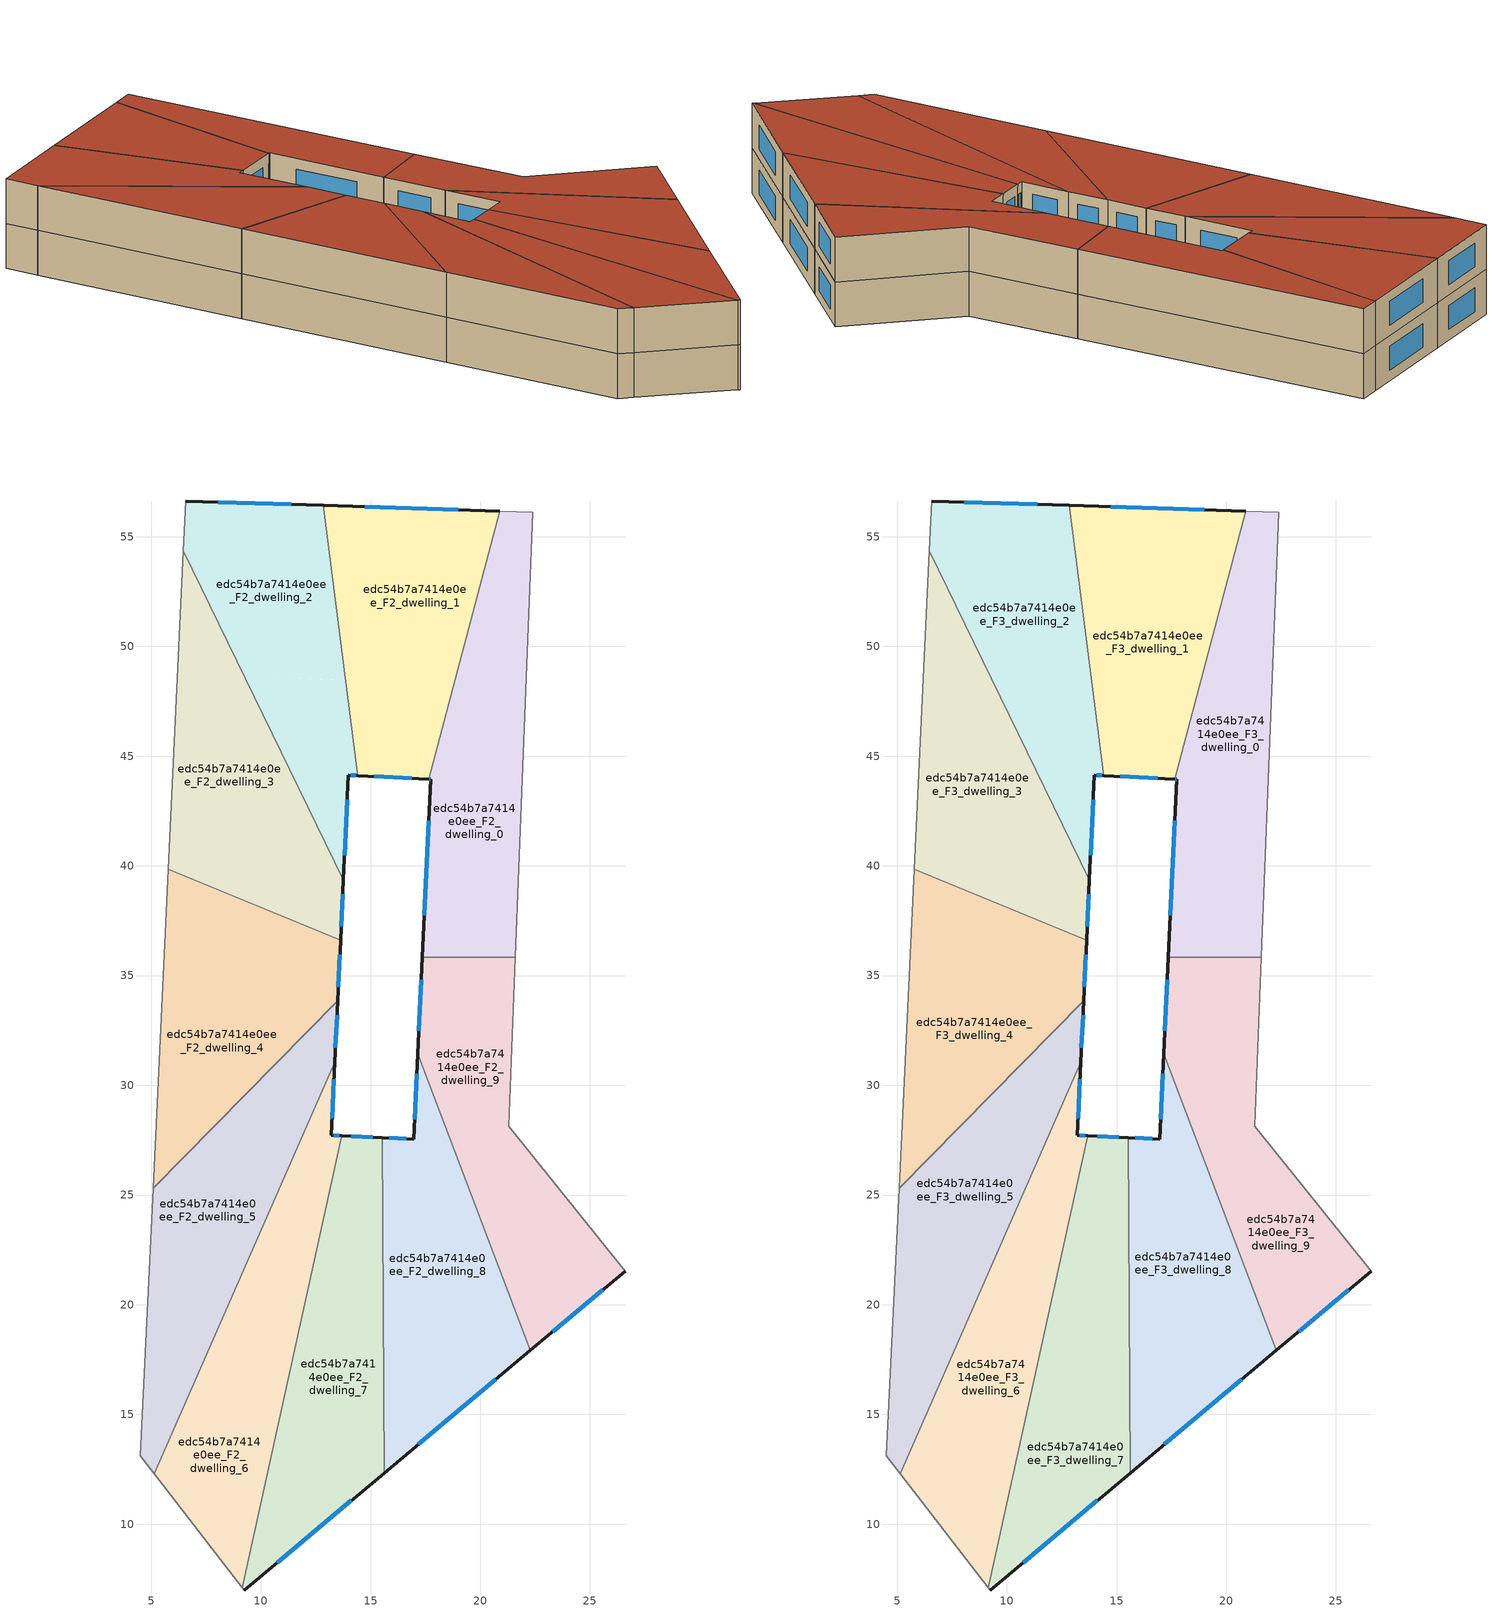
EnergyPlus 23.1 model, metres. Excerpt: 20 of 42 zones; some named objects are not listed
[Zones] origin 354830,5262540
edc54b7a7414e0ee_F2_dwelling_0
 floor to edc54b7a7414e0ee_F1_dwelling_8 (EU_floor_Construction): 22.07,48.06 21.6,35.84 17.36,35.84 17.43,37.44 17.44,37.5 17.74,43.95 17.64,43.96 18.78,48.22 z6
 floor to edc54b7a7414e0ee_F1_dwelling_10 (EU_floor_Construction): 22.38,56.11 22.07,48.06 18.78,48.22 20.9,56.16 z6
 wall outside (EU_wall_Construction): 17.64,43.96 17.74,43.95 17.36,35.84 z6:9
 wall to edc54b7a7414e0ee_F2_dwelling_9 (EU_wall_Construction): 17.36,35.84 21.6,35.84 z6:9
 wall to edc54b7a7414e0ee_F2_dwelling_1 (EU_wall_Construction): 20.9,56.16 17.64,43.96 z6:9
 wall adiabatic (EU_wall_Construction): 21.6,35.84 22.38,56.11 20.9,56.16 z6:9
 window (EU_Window_Construction): 17.65,42.05 17.45,37.75 / 17.67,43.96 17.72,43.95 z6.7:8.3
edc54b7a7414e0ee_F2_dwelling_1
 floor to edc54b7a7414e0ee_F1_dwelling_10 (EU_floor_Construction): 20.9,56.16 18.78,48.22 14.18,48.43 14.56,56.37 z6
 floor to edc54b7a7414e0ee_F1_dwelling_8 (EU_floor_Construction): 18.78,48.22 17.64,43.96 14.42,44.11 13.87,48.45 z6
 floor adiabatic (EU_floor_Construction): 14.56,56.37 14.18,48.44 13.87,48.45 12.85,56.42 z6
 wall outside (EU_wall_Construction): 14.42,44.11 17.64,43.96 / 20.9,56.16 12.85,56.42 z6:9
 wall to edc54b7a7414e0ee_F2_dwelling_2 (EU_wall_Construction): 12.85,56.42 14.42,44.11 z6:9
 window (EU_Window_Construction): 15.18,44.08 16.89,43.99 / 19.01,56.22 14.74,56.36 z6.7:8.3
edc54b7a7414e0ee_F2_dwelling_2
 floor adiabatic (EU_floor_Construction): 12.85,56.42 13.87,48.45 9.24,48.67 6.47,54.37 6.58,56.63 z6
 floor to edc54b7a7414e0ee_F1_dwelling_7 (EU_floor_Construction): 13.18,48.48 12.98,44.18 13.99,44.13 13.77,39.43 13.73,39.43 9.24,48.67 z6
 floor to edc54b7a7414e0ee_F1_dwelling_8 (EU_floor_Construction): 13.87,48.45 14.42,44.11 12.98,44.18 13.18,48.48 z6
 wall outside (EU_wall_Construction): 13.77,39.36 13.99,44.13 14.42,44.11 / 12.85,56.42 6.58,56.63 z6:9
 wall to edc54b7a7414e0ee_F2_dwelling_3 (EU_wall_Construction): 6.47,54.37 13.77,39.36 z6:9
 wall adiabatic (EU_wall_Construction): 6.58,56.63 6.47,54.37 z6:9
 window (EU_Window_Construction): 14.09,44.13 14.32,44.12 / 13.82,40.48 13.94,43.01 / 11.38,56.47 8.05,56.58 z6.7:8.3
edc54b7a7414e0ee_F2_dwelling_3
 floor adiabatic (EU_floor_Construction): 9.24,48.67 13.73,39.43 5.88,39.8 5.78,39.84 6.21,48.81 z6
 floor to edc54b7a7414e0ee_F1_dwelling_6 (EU_floor_Construction): 13.73,39.43 13.77,39.36 13.64,36.6 5.88,39.8 z6
 floor to edc54b7a7414e0ee_F1_dwelling_9 (EU_floor_Construction): 6.47,54.37 9.24,48.67 6.21,48.81 z6
 wall outside (EU_wall_Construction): 13.64,36.6 13.77,39.36 z6:9
 wall to edc54b7a7414e0ee_F2_dwelling_4 (EU_wall_Construction): 5.78,39.84 13.64,36.6 z6:9
 wall adiabatic (EU_wall_Construction): 6.47,54.37 5.78,39.84 z6:9
 window (EU_Window_Construction): 13.67,37.25 13.74,38.71 z6.7:8.3
edc54b7a7414e0ee_F2_dwelling_4
 floor to edc54b7a7414e0ee_F1_dwelling_5 (EU_floor_Construction): 13.53,34.29 13.51,33.84 9.09,29.37 5.29,29.55 5.54,34.67 z6
 floor to edc54b7a7414e0ee_F1_dwelling_6 (EU_floor_Construction): 13.64,36.6 13.53,34.29 5.54,34.67 5.78,39.81 5.88,39.8 z6
 floor to edc54b7a7414e0ee_F1_dwelling_2 (EU_floor_Construction): 5.36,25.58 5.09,25.32 5.11,25.6 z6
 floor to edc54b7a7414e0ee_F1_dwelling_4 (EU_floor_Construction): 9.09,29.37 5.36,25.58 5.11,25.6 5.29,29.55 z6
 wall outside (EU_wall_Construction): 13.51,33.84 13.64,36.6 z6:9
 wall to edc54b7a7414e0ee_F2_dwelling_5 (EU_wall_Construction): 5.09,25.32 13.51,33.84 z6:9
 wall adiabatic (EU_wall_Construction): 5.78,39.84 5.09,25.32 z6:9
 window (EU_Window_Construction): 13.54,34.49 13.61,35.95 z6.7:8.3
edc54b7a7414e0ee_F2_dwelling_5
 floor to edc54b7a7414e0ee_F1_dwelling_2 (EU_floor_Construction): 10.86,25.32 8.16,19.19 4.81,19.35 5.09,25.32 5.36,25.58 z6
 floor to edc54b7a7414e0ee_F1_dwelling_0 (EU_floor_Construction): 8.16,19.19 5.14,12.31 4.51,13.11 4.81,19.35 z6
 floor to edc54b7a7414e0ee_F1_dwelling_4 (EU_floor_Construction): 12.56,29.2 10.86,25.32 5.36,25.58 9.09,29.37 z6
 floor adiabatic (EU_floor_Construction): 13.51,33.84 13.37,31.05 12.56,29.2 9.09,29.37 z6
 wall outside (EU_wall_Construction): 13.37,31.05 13.51,33.84 z6:9
 wall to edc54b7a7414e0ee_F2_dwelling_6 (EU_wall_Construction): 5.14,12.31 13.37,31.05 z6:9
 wall adiabatic (EU_wall_Construction): 5.09,25.32 4.51,13.11 5.14,12.31 z6:9
 window (EU_Window_Construction): 13.4,31.71 13.47,33.19 z6.7:8.3
edc54b7a7414e0ee_F2_dwelling_6
 floor to edc54b7a7414e0ee_F1_dwelling_0 (EU_floor_Construction): 11.29,19.04 11.15,16.16 9.16,7.11 5.14,12.31 8.16,19.19 z6
 floor to edc54b7a7414e0ee_F1_dwelling_2 (EU_floor_Construction): 13.14,25.21 11.78,19.02 8.16,19.19 10.86,25.32 z6
 floor to edc54b7a7414e0ee_F1_dwelling_1 (EU_floor_Construction): 11.78,19.02 11.15,16.16 11.29,19.04 z6
 floor to edc54b7a7414e0ee_F1_dwelling_4 (EU_floor_Construction): 13.28,29.17 13.22,27.73 13.69,27.71 13.14,25.21 10.86,25.32 12.56,29.2 z6
 floor adiabatic (EU_floor_Construction): 13.37,31.05 13.28,29.17 12.56,29.2 z6
 wall outside (EU_wall_Construction): 13.69,27.71 13.22,27.73 13.37,31.05 z6:9
 wall to edc54b7a7414e0ee_F2_dwelling_7 (EU_wall_Construction): 9.16,7.11 13.69,27.71 z6:9
 wall adiabatic (EU_wall_Construction): 5.14,12.31 9.16,7.11 z6:9
 window (EU_Window_Construction): 13.25,28.51 13.34,30.27 / 13.58,27.71 13.33,27.72 z6.7:8.3
edc54b7a7414e0ee_F2_dwelling_7
 floor to edc54b7a7414e0ee_F1_dwelling_0 (EU_floor_Construction): 11.15,16.16 10.78,8.28 9.25,7 9.16,7.11 z6
 floor to edc54b7a7414e0ee_F1_dwelling_2 (EU_floor_Construction): 15.15,25.12 14.85,18.87 11.78,19.02 13.14,25.21 z6
 floor to edc54b7a7414e0ee_F1_dwelling_4 (EU_floor_Construction): 15.53,27.62 15.54,25.1 13.14,25.21 13.69,27.71 z6
 floor adiabatic (EU_floor_Construction): 15.54,25.1 15.61,12.33 10.78,8.28 11.15,16.16 11.78,19.02 14.85,18.87 15.15,25.12 z6
 wall outside (EU_wall_Construction): 15.53,27.62 13.69,27.71 / 9.25,7 15.61,12.33 z6:9
 wall to edc54b7a7414e0ee_F2_dwelling_8 (EU_wall_Construction): 15.61,12.33 15.53,27.62 z6:9
 wall adiabatic (EU_wall_Construction): 9.16,7.11 9.25,7 z6:9
 window (EU_Window_Construction): 15.1,27.64 14.12,27.69 / 10.75,8.25 14.12,11.08 z6.7:8.3
edc54b7a7414e0ee_F2_dwelling_8
 floor to edc54b7a7414e0ee_F1_dwelling_3 (EU_floor_Construction): 19.63,24.91 22.05,18.53 15.58,18.84 15.54,25.1 z6
 floor to edc54b7a7414e0ee_F1_dwelling_4 (EU_floor_Construction): 17.15,31.44 19.63,24.91 15.54,25.1 15.53,27.62 16.97,27.55 z6
 floor adiabatic (EU_floor_Construction): 22.05,18.53 22.28,17.92 15.61,12.33 15.58,18.84 z6
 wall outside (EU_wall_Construction): 17.15,31.44 16.97,27.55 15.53,27.62 / 15.61,12.33 22.28,17.92 z6:9
 wall to edc54b7a7414e0ee_F2_dwelling_9 (EU_wall_Construction): 22.28,17.92 17.15,31.44 z6:9
 window (EU_Window_Construction): 16.63,27.56 15.86,27.6 / 17.11,30.53 17.01,28.46 / 17.18,13.64 20.72,16.61 z6.7:8.3
edc54b7a7414e0ee_F2_dwelling_9
 floor to edc54b7a7414e0ee_F1_dwelling_4 (EU_floor_Construction): 21.5,33.26 21.3,28.14 24.07,24.7 19.63,24.91 17.15,31.44 17.24,33.46 z6
 floor adiabatic (EU_floor_Construction): 24.07,24.7 26.6,21.54 22.28,17.92 19.63,24.91 z6
 floor to edc54b7a7414e0ee_F1_dwelling_8 (EU_floor_Construction): 21.6,35.84 21.5,33.41 21.5,33.33 21.5,33.26 17.24,33.46 17.25,33.66 17.26,33.76 17.36,35.84 z6
 wall outside (EU_wall_Construction): 22.28,17.92 26.6,21.54 / 17.36,35.84 17.15,31.44 z6:9
 wall adiabatic (EU_wall_Construction): 26.6,21.54 21.3,28.14 21.6,35.84 z6:9
 window (EU_Window_Construction): 23.3,18.77 25.59,20.69 / 17.31,34.81 17.2,32.48 z6.7:8.3
edc54b7a7414e0ee_F3_dwelling_0
 floor to edc54b7a7414e0ee_F2_dwelling_0 (EU_floor_Construction): 22.38,56.11 21.6,35.84 17.36,35.84 17.74,43.95 17.64,43.96 20.9,56.16 z9
 wall outside (EU_wall_Construction): 17.64,43.96 17.74,43.95 17.36,35.84 z9:12
 wall to edc54b7a7414e0ee_F3_dwelling_9 (EU_wall_Construction): 17.36,35.84 21.6,35.84 z9:12
 wall to edc54b7a7414e0ee_F3_dwelling_1 (EU_wall_Construction): 20.9,56.16 17.64,43.96 z9:12
 wall adiabatic (EU_wall_Construction): 21.6,35.84 22.38,56.11 20.9,56.16 z9:12
 window (EU_Window_Construction): 17.65,42.05 17.45,37.75 / 17.67,43.96 17.72,43.95 z9.7:11.3
 roof outside (EU_roof_Construction): 21.6,35.84 22.38,56.11 20.9,56.16 17.64,43.96 17.74,43.95 17.36,35.84 z12
edc54b7a7414e0ee_F3_dwelling_1
 floor to edc54b7a7414e0ee_F2_dwelling_1 (EU_floor_Construction): 20.9,56.16 17.64,43.96 14.42,44.11 12.85,56.42 z9
 wall outside (EU_wall_Construction): 14.42,44.11 17.64,43.96 / 20.9,56.16 12.85,56.42 z9:12
 wall to edc54b7a7414e0ee_F3_dwelling_2 (EU_wall_Construction): 12.85,56.42 14.42,44.11 z9:12
 window (EU_Window_Construction): 15.18,44.08 16.89,43.99 / 19.01,56.22 14.74,56.36 z9.7:11.3
 roof outside (EU_roof_Construction): 17.64,43.96 20.9,56.16 12.85,56.42 14.42,44.11 z12
edc54b7a7414e0ee_F3_dwelling_2
 floor to edc54b7a7414e0ee_F2_dwelling_2 (EU_floor_Construction): 12.85,56.42 14.42,44.11 13.99,44.13 13.77,39.36 6.47,54.37 6.58,56.63 z9
 wall outside (EU_wall_Construction): 13.77,39.36 13.99,44.13 14.42,44.11 / 12.85,56.42 6.58,56.63 z9:12
 wall to edc54b7a7414e0ee_F3_dwelling_3 (EU_wall_Construction): 6.47,54.37 13.77,39.36 z9:12
 wall adiabatic (EU_wall_Construction): 6.58,56.63 6.47,54.37 z9:12
 window (EU_Window_Construction): 14.09,44.13 14.32,44.12 / 13.82,40.48 13.94,43.01 / 11.38,56.47 8.05,56.58 z9.7:11.3
 roof outside (EU_roof_Construction): 13.77,39.36 13.99,44.13 14.42,44.11 12.85,56.42 6.58,56.63 6.47,54.37 z12
edc54b7a7414e0ee_F3_dwelling_3
 floor to edc54b7a7414e0ee_F2_dwelling_3 (EU_floor_Construction): 6.47,54.37 13.77,39.36 13.64,36.6 5.78,39.84 z9
 wall outside (EU_wall_Construction): 13.64,36.6 13.77,39.36 z9:12
 wall to edc54b7a7414e0ee_F3_dwelling_4 (EU_wall_Construction): 5.78,39.84 13.64,36.6 z9:12
 wall adiabatic (EU_wall_Construction): 6.47,54.37 5.78,39.84 z9:12
 window (EU_Window_Construction): 13.67,37.25 13.74,38.71 z9.7:11.3
 roof outside (EU_roof_Construction): 13.64,36.6 13.77,39.36 6.47,54.37 5.78,39.84 z12
edc54b7a7414e0ee_F3_dwelling_4
 floor to edc54b7a7414e0ee_F2_dwelling_4 (EU_floor_Construction): 13.64,36.6 13.51,33.84 5.09,25.32 5.78,39.84 z9
 wall outside (EU_wall_Construction): 13.51,33.84 13.64,36.6 z9:12
 wall to edc54b7a7414e0ee_F3_dwelling_5 (EU_wall_Construction): 5.09,25.32 13.51,33.84 z9:12
 wall adiabatic (EU_wall_Construction): 5.78,39.84 5.09,25.32 z9:12
 window (EU_Window_Construction): 13.54,34.49 13.61,35.95 z9.7:11.3
 roof outside (EU_roof_Construction): 13.51,33.84 13.64,36.6 5.78,39.84 5.09,25.32 z12
edc54b7a7414e0ee_F3_dwelling_5
 floor to edc54b7a7414e0ee_F2_dwelling_5 (EU_floor_Construction): 13.51,33.84 13.37,31.05 5.14,12.31 4.51,13.11 5.09,25.32 z9
 wall outside (EU_wall_Construction): 13.37,31.05 13.51,33.84 z9:12
 wall to edc54b7a7414e0ee_F3_dwelling_6 (EU_wall_Construction): 5.14,12.31 13.37,31.05 z9:12
 wall adiabatic (EU_wall_Construction): 5.09,25.32 4.51,13.11 5.14,12.31 z9:12
 window (EU_Window_Construction): 13.4,31.71 13.47,33.19 z9.7:11.3
 roof outside (EU_roof_Construction): 5.14,12.31 13.37,31.05 13.51,33.84 5.09,25.32 4.51,13.11 z12
edc54b7a7414e0ee_F3_dwelling_6
 floor to edc54b7a7414e0ee_F2_dwelling_6 (EU_floor_Construction): 13.37,31.05 13.22,27.73 13.69,27.71 9.16,7.11 5.14,12.31 z9
 wall outside (EU_wall_Construction): 13.69,27.71 13.22,27.73 13.37,31.05 z9:12
 wall to edc54b7a7414e0ee_F3_dwelling_7 (EU_wall_Construction): 9.16,7.11 13.69,27.71 z9:12
 wall adiabatic (EU_wall_Construction): 5.14,12.31 9.16,7.11 z9:12
 window (EU_Window_Construction): 13.25,28.51 13.34,30.27 / 13.58,27.71 13.33,27.72 z9.7:11.3
 roof outside (EU_roof_Construction): 9.16,7.11 13.69,27.71 13.22,27.73 13.37,31.05 5.14,12.31 z12
edc54b7a7414e0ee_F3_dwelling_7
 floor to edc54b7a7414e0ee_F2_dwelling_7 (EU_floor_Construction): 15.53,27.62 15.61,12.33 9.25,7 9.16,7.11 13.69,27.71 z9
 wall outside (EU_wall_Construction): 15.53,27.62 13.69,27.71 / 9.25,7 15.61,12.33 z9:12
 wall to edc54b7a7414e0ee_F3_dwelling_8 (EU_wall_Construction): 15.61,12.33 15.53,27.62 z9:12
 wall adiabatic (EU_wall_Construction): 9.16,7.11 9.25,7 z9:12
 window (EU_Window_Construction): 15.1,27.64 14.12,27.69 / 10.75,8.25 14.12,11.08 z9.7:11.3
 roof outside (EU_roof_Construction): 15.61,12.33 15.53,27.62 13.69,27.71 9.16,7.11 9.25,7 z12
edc54b7a7414e0ee_F3_dwelling_8
 floor to edc54b7a7414e0ee_F2_dwelling_8 (EU_floor_Construction): 17.15,31.44 22.28,17.92 15.61,12.33 15.53,27.62 16.97,27.55 z9
 wall outside (EU_wall_Construction): 17.15,31.44 16.97,27.55 15.53,27.62 / 15.61,12.33 22.28,17.92 z9:12
 wall to edc54b7a7414e0ee_F3_dwelling_9 (EU_wall_Construction): 22.28,17.92 17.15,31.44 z9:12
 window (EU_Window_Construction): 16.63,27.56 15.86,27.6 / 17.11,30.53 17.01,28.46 / 17.18,13.64 20.72,16.61 z9.7:11.3
 roof outside (EU_roof_Construction): 22.28,17.92 17.15,31.44 16.97,27.55 15.53,27.62 15.61,12.33 z12
edc54b7a7414e0ee_F3_dwelling_9
 floor to edc54b7a7414e0ee_F2_dwelling_9 (EU_floor_Construction): 21.6,35.84 21.3,28.14 26.6,21.54 22.28,17.92 17.15,31.44 17.36,35.84 z9
 wall outside (EU_wall_Construction): 22.28,17.92 26.6,21.54 / 17.36,35.84 17.15,31.44 z9:12
 wall adiabatic (EU_wall_Construction): 26.6,21.54 21.3,28.14 21.6,35.84 z9:12
 window (EU_Window_Construction): 23.3,18.77 25.59,20.69 / 17.31,34.81 17.2,32.48 z9.7:11.3
 roof outside (EU_roof_Construction): 26.6,21.54 21.3,28.14 21.6,35.84 17.36,35.84 17.15,31.44 22.28,17.92 z12
[Building]
EU S2 Campaign: North Axis=0; Terrain=City; Solar Distribution=FullExterior
[Site:Location]
Budapest.Ferenc.Liszt.Intl.AP: Latitude=47.437; Longitude=19.256; Time Zone=1; Elevation=185
[SizingPeriod:WeatherFileDays]
AnnualSizingPeriod: Begin Month=1; Begin Day of Month=1; End Month=12; End Day of Month=31; Day of Week for Start Day=Monday; Use Weather File Daylight Saving Period=No; Use Weather File Rain and Snow Indicators=No
[MATERIAL]
EU_InternalMass_Material: Roughness=MediumRough; Thickness=0.1; Conductivity=1; Density=1800; Specific Heat=900; Thermal Absorptance=0.9; Solar Absorptance=0.7; Visible Absorptance=0.7
[MATERIAL:NOMASS] Roughness=MediumRough; Thermal Absorptance=0.9; Solar Absorptance=0.7; Visible Absorptance=0.7
Name | Thermal Resistance
EU_wall_NoMass | 0.832559
EU_roof_NoMass | 1.39638
EU_floor_NoMass | 0.872794
[WINDOWMATERIAL:SIMPLEGLAZINGSYSTEM]
EU_Window_SimpleGlazing: UFactor=2.79869; Solar Heat Gain Coefficient=0.75; Visible Transmittance=0.75
[CONSTRUCTION]
EU_wall_Construction: EU_wall_NoMass
EU_roof_Construction: EU_roof_NoMass
EU_floor_Construction: EU_floor_NoMass
EU_Window_Construction: EU_Window_SimpleGlazing
EU_InternalMass_Construction: EU_InternalMass_Material
[ZONE] Type=1; Multiplier=1; Ceiling Height=autocalculate; Floor Area=autocalculate; Part of Total Floor Area=Yes
Name | Volume
edc54b7a7414e0ee_F2_dwelling_0; edc54b7a7414e0ee_F3_dwelling_0 | 207.627
edc54b7a7414e0ee_F2_dwelling_1; edc54b7a7414e0ee_F3_dwelling_1 | 207.659
edc54b7a7414e0ee_F2_dwelling_2; edc54b7a7414e0ee_F3_dwelling_2; edc54b7a7414e0ee_F2_dwelling_7; edc54b7a7414e0ee_F3_dwelling_7 | 207.64
edc54b7a7414e0ee_F2_dwelling_3; edc54b7a7414e0ee_F3_dwelling_3 | 207.624
edc54b7a7414e0ee_F2_dwelling_4; edc54b7a7414e0ee_F3_dwelling_4 | 207.639
edc54b7a7414e0ee_F2_dwelling_5; edc54b7a7414e0ee_F3_dwelling_5 | 207.613
edc54b7a7414e0ee_F2_dwelling_6; edc54b7a7414e0ee_F3_dwelling_6 | 207.641
edc54b7a7414e0ee_F2_dwelling_8; edc54b7a7414e0ee_F3_dwelling_8 | 207.657
edc54b7a7414e0ee_F2_dwelling_9; edc54b7a7414e0ee_F3_dwelling_9 | 207.648
[INTERNALMASS] Construction=EU_InternalMass_Construction
Name | Zone or ZoneList | Surface Area
edc54b7a7414e0ee_F2_dwelling_0_EU_InternalMass | edc54b7a7414e0ee_F2_dwelling_0 | 69.2087
edc54b7a7414e0ee_F2_dwelling_1_EU_InternalMass | edc54b7a7414e0ee_F2_dwelling_1 | 69.2197
edc54b7a7414e0ee_F2_dwelling_2_EU_InternalMass | edc54b7a7414e0ee_F2_dwelling_2 | 69.2132
edc54b7a7414e0ee_F2_dwelling_3_EU_InternalMass | edc54b7a7414e0ee_F2_dwelling_3 | 69.2078
edc54b7a7414e0ee_F2_dwelling_4_EU_InternalMass | edc54b7a7414e0ee_F2_dwelling_4 | 69.2133
edc54b7a7414e0ee_F2_dwelling_5_EU_InternalMass | edc54b7a7414e0ee_F2_dwelling_5 | 69.2042
edc54b7a7414e0ee_F2_dwelling_6_EU_InternalMass | edc54b7a7414e0ee_F2_dwelling_6 | 69.2133
edc54b7a7414e0ee_F2_dwelling_7_EU_InternalMass | edc54b7a7414e0ee_F2_dwelling_7 | 69.2135
edc54b7a7414e0ee_F2_dwelling_8_EU_InternalMass | edc54b7a7414e0ee_F2_dwelling_8 | 69.2192
edc54b7a7414e0ee_F2_dwelling_9_EU_InternalMass | edc54b7a7414e0ee_F2_dwelling_9 | 69.216
edc54b7a7414e0ee_F3_dwelling_0_EU_InternalMass | edc54b7a7414e0ee_F3_dwelling_0 | 69.2087
edc54b7a7414e0ee_F3_dwelling_1_EU_InternalMass | edc54b7a7414e0ee_F3_dwelling_1 | 69.2197
edc54b7a7414e0ee_F3_dwelling_2_EU_InternalMass | edc54b7a7414e0ee_F3_dwelling_2 | 69.2132
edc54b7a7414e0ee_F3_dwelling_3_EU_InternalMass | edc54b7a7414e0ee_F3_dwelling_3 | 69.2078
edc54b7a7414e0ee_F3_dwelling_4_EU_InternalMass | edc54b7a7414e0ee_F3_dwelling_4 | 69.2133
edc54b7a7414e0ee_F3_dwelling_5_EU_InternalMass | edc54b7a7414e0ee_F3_dwelling_5 | 69.2042
edc54b7a7414e0ee_F3_dwelling_6_EU_InternalMass | edc54b7a7414e0ee_F3_dwelling_6 | 69.2133
edc54b7a7414e0ee_F3_dwelling_7_EU_InternalMass | edc54b7a7414e0ee_F3_dwelling_7 | 69.2135
edc54b7a7414e0ee_F3_dwelling_8_EU_InternalMass | edc54b7a7414e0ee_F3_dwelling_8 | 69.2192
edc54b7a7414e0ee_F3_dwelling_9_EU_InternalMass | edc54b7a7414e0ee_F3_dwelling_9 | 69.216
[OTHEREQUIPMENT] Fuel Type=Electricity; Design Level Calculation Method=Watts/Area; Power per Zone Floor Area=1; Fraction Latent=0; Fraction Radiant=0; Fraction Lost=0; Carbon Dioxide Generation Rate=0; EndUse Subcategory=EU_Step8_InternalGains
Name | Zone or ZoneList or Space or SpaceList | Schedule
EU_Step8_InternalGain_edc54b7a7414e0ee_F2_dwelling_0_f000 | edc54b7a7414e0ee_F2_dwelling_0 | EU_Step8_GainSchedule_edc54b7a7414e0ee_F2_dwelling_0_f000
EU_Step8_InternalGain_edc54b7a7414e0ee_F2_dwelling_1_f000 | edc54b7a7414e0ee_F2_dwelling_1 | EU_Step8_GainSchedule_edc54b7a7414e0ee_F2_dwelling_1_f000
EU_Step8_InternalGain_edc54b7a7414e0ee_F2_dwelling_2_f000 | edc54b7a7414e0ee_F2_dwelling_2 | EU_Step8_GainSchedule_edc54b7a7414e0ee_F2_dwelling_2_f000
EU_Step8_InternalGain_edc54b7a7414e0ee_F2_dwelling_3_f000 | edc54b7a7414e0ee_F2_dwelling_3 | EU_Step8_GainSchedule_edc54b7a7414e0ee_F2_dwelling_3_f000
EU_Step8_InternalGain_edc54b7a7414e0ee_F2_dwelling_4_f000 | edc54b7a7414e0ee_F2_dwelling_4 | EU_Step8_GainSchedule_edc54b7a7414e0ee_F2_dwelling_4_f000
EU_Step8_InternalGain_edc54b7a7414e0ee_F2_dwelling_5_f000 | edc54b7a7414e0ee_F2_dwelling_5 | EU_Step8_GainSchedule_edc54b7a7414e0ee_F2_dwelling_5_f000
EU_Step8_InternalGain_edc54b7a7414e0ee_F2_dwelling_6_f000 | edc54b7a7414e0ee_F2_dwelling_6 | EU_Step8_GainSchedule_edc54b7a7414e0ee_F2_dwelling_6_f000
EU_Step8_InternalGain_edc54b7a7414e0ee_F2_dwelling_7_f000 | edc54b7a7414e0ee_F2_dwelling_7 | EU_Step8_GainSchedule_edc54b7a7414e0ee_F2_dwelling_7_f000
EU_Step8_InternalGain_edc54b7a7414e0ee_F2_dwelling_8_f000 | edc54b7a7414e0ee_F2_dwelling_8 | EU_Step8_GainSchedule_edc54b7a7414e0ee_F2_dwelling_8_f000
EU_Step8_InternalGain_edc54b7a7414e0ee_F2_dwelling_9_f000 | edc54b7a7414e0ee_F2_dwelling_9 | EU_Step8_GainSchedule_edc54b7a7414e0ee_F2_dwelling_9_f000
EU_Step8_InternalGain_edc54b7a7414e0ee_F3_dwelling_0_f000 | edc54b7a7414e0ee_F3_dwelling_0 | EU_Step8_GainSchedule_edc54b7a7414e0ee_F3_dwelling_0_f000
EU_Step8_InternalGain_edc54b7a7414e0ee_F3_dwelling_1_f000 | edc54b7a7414e0ee_F3_dwelling_1 | EU_Step8_GainSchedule_edc54b7a7414e0ee_F3_dwelling_1_f000
EU_Step8_InternalGain_edc54b7a7414e0ee_F3_dwelling_2_f000 | edc54b7a7414e0ee_F3_dwelling_2 | EU_Step8_GainSchedule_edc54b7a7414e0ee_F3_dwelling_2_f000
EU_Step8_InternalGain_edc54b7a7414e0ee_F3_dwelling_3_f000 | edc54b7a7414e0ee_F3_dwelling_3 | EU_Step8_GainSchedule_edc54b7a7414e0ee_F3_dwelling_3_f000
EU_Step8_InternalGain_edc54b7a7414e0ee_F3_dwelling_4_f000 | edc54b7a7414e0ee_F3_dwelling_4 | EU_Step8_GainSchedule_edc54b7a7414e0ee_F3_dwelling_4_f000
EU_Step8_InternalGain_edc54b7a7414e0ee_F3_dwelling_5_f000 | edc54b7a7414e0ee_F3_dwelling_5 | EU_Step8_GainSchedule_edc54b7a7414e0ee_F3_dwelling_5_f000
EU_Step8_InternalGain_edc54b7a7414e0ee_F3_dwelling_6_f000 | edc54b7a7414e0ee_F3_dwelling_6 | EU_Step8_GainSchedule_edc54b7a7414e0ee_F3_dwelling_6_f000
EU_Step8_InternalGain_edc54b7a7414e0ee_F3_dwelling_7_f000 | edc54b7a7414e0ee_F3_dwelling_7 | EU_Step8_GainSchedule_edc54b7a7414e0ee_F3_dwelling_7_f000
EU_Step8_InternalGain_edc54b7a7414e0ee_F3_dwelling_8_f000 | edc54b7a7414e0ee_F3_dwelling_8 | EU_Step8_GainSchedule_edc54b7a7414e0ee_F3_dwelling_8_f000
EU_Step8_InternalGain_edc54b7a7414e0ee_F3_dwelling_9_f000 | edc54b7a7414e0ee_F3_dwelling_9 | EU_Step8_GainSchedule_edc54b7a7414e0ee_F3_dwelling_9_f000
[ZONEVENTILATION:DESIGNFLOWRATE] Schedule=EU_AlwaysOn; Design Flow Rate Calculation Method=AirChanges/Hour; Air Changes per Hour=0.475469; Ventilation Type=Natural; Fan Pressure Rise=0; Fan Total Efficiency=1; Constant Term Coefficient=1; Temperature Term Coefficient=0; Velocity Term Coefficient=0; Velocity Squared Term Coefficient=0; Minimum Indoor Temperature=-100; Maximum Indoor Temperature=100; Delta Temperature=-100; Minimum Outdoor Temperature=-100; Maximum Outdoor Temperature=100; Maximum Wind Speed=40
Name | Zone or ZoneList or Space or SpaceList
EU_ConstantAir_edc54b7a7414e0ee_F2_dwelling_0 | edc54b7a7414e0ee_F2_dwelling_0
EU_ConstantAir_edc54b7a7414e0ee_F2_dwelling_1 | edc54b7a7414e0ee_F2_dwelling_1
EU_ConstantAir_edc54b7a7414e0ee_F2_dwelling_2 | edc54b7a7414e0ee_F2_dwelling_2
EU_ConstantAir_edc54b7a7414e0ee_F2_dwelling_3 | edc54b7a7414e0ee_F2_dwelling_3
EU_ConstantAir_edc54b7a7414e0ee_F2_dwelling_4 | edc54b7a7414e0ee_F2_dwelling_4
EU_ConstantAir_edc54b7a7414e0ee_F2_dwelling_5 | edc54b7a7414e0ee_F2_dwelling_5
EU_ConstantAir_edc54b7a7414e0ee_F2_dwelling_6 | edc54b7a7414e0ee_F2_dwelling_6
EU_ConstantAir_edc54b7a7414e0ee_F2_dwelling_7 | edc54b7a7414e0ee_F2_dwelling_7
EU_ConstantAir_edc54b7a7414e0ee_F2_dwelling_8 | edc54b7a7414e0ee_F2_dwelling_8
EU_ConstantAir_edc54b7a7414e0ee_F2_dwelling_9 | edc54b7a7414e0ee_F2_dwelling_9
EU_ConstantAir_edc54b7a7414e0ee_F3_dwelling_0 | edc54b7a7414e0ee_F3_dwelling_0
EU_ConstantAir_edc54b7a7414e0ee_F3_dwelling_1 | edc54b7a7414e0ee_F3_dwelling_1
EU_ConstantAir_edc54b7a7414e0ee_F3_dwelling_2 | edc54b7a7414e0ee_F3_dwelling_2
EU_ConstantAir_edc54b7a7414e0ee_F3_dwelling_3 | edc54b7a7414e0ee_F3_dwelling_3
EU_ConstantAir_edc54b7a7414e0ee_F3_dwelling_4 | edc54b7a7414e0ee_F3_dwelling_4
EU_ConstantAir_edc54b7a7414e0ee_F3_dwelling_5 | edc54b7a7414e0ee_F3_dwelling_5
EU_ConstantAir_edc54b7a7414e0ee_F3_dwelling_6 | edc54b7a7414e0ee_F3_dwelling_6
EU_ConstantAir_edc54b7a7414e0ee_F3_dwelling_7 | edc54b7a7414e0ee_F3_dwelling_7
EU_ConstantAir_edc54b7a7414e0ee_F3_dwelling_8 | edc54b7a7414e0ee_F3_dwelling_8
EU_ConstantAir_edc54b7a7414e0ee_F3_dwelling_9 | edc54b7a7414e0ee_F3_dwelling_9
[HVACTEMPLATE:ZONE:IDEALLOADSAIRSYSTEM] System Availability Schedule=EU_AlwaysOn; Maximum Heating Supply Air Temperature=50; Minimum Cooling Supply Air Temperature=13; Maximum Heating Supply Air Humidity Ratio=0.0156; Minimum Cooling Supply Air Humidity Ratio=0.0077; Heating Limit=NoLimit; Cooling Limit=NoLimit; Heating Availability Schedule=EU_AlwaysOn; Cooling Availability Schedule=EU_CoolingOff; Dehumidification Control Type=ConstantSensibleHeatRatio; Cooling Sensible Heat Ratio=0.7; Dehumidification Setpoint=60; Humidification Control Type=None; Humidification Setpoint=30; Outdoor Air Method=None; Outdoor Air Flow Rate per Person=0.00944; Outdoor Air Flow Rate per Zone Floor Area=0; Outdoor Air Flow Rate per Zone=0; Demand Controlled Ventilation Type=None; Outdoor Air Economizer Type=NoEconomizer; Heat Recovery Type=None; Sensible Heat Recovery Effectiveness=0.7; Latent Heat Recovery Effectiveness=0.65
Name | Template Thermostat
edc54b7a7414e0ee_F2_dwelling_0 | EU_HeatOnly_edc54b7a7414e0ee_F2_dwelling_0
edc54b7a7414e0ee_F2_dwelling_1 | EU_HeatOnly_edc54b7a7414e0ee_F2_dwelling_1
edc54b7a7414e0ee_F2_dwelling_2 | EU_HeatOnly_edc54b7a7414e0ee_F2_dwelling_2
edc54b7a7414e0ee_F2_dwelling_3 | EU_HeatOnly_edc54b7a7414e0ee_F2_dwelling_3
edc54b7a7414e0ee_F2_dwelling_4 | EU_HeatOnly_edc54b7a7414e0ee_F2_dwelling_4
edc54b7a7414e0ee_F2_dwelling_5 | EU_HeatOnly_edc54b7a7414e0ee_F2_dwelling_5
edc54b7a7414e0ee_F2_dwelling_6 | EU_HeatOnly_edc54b7a7414e0ee_F2_dwelling_6
edc54b7a7414e0ee_F2_dwelling_7 | EU_HeatOnly_edc54b7a7414e0ee_F2_dwelling_7
edc54b7a7414e0ee_F2_dwelling_8 | EU_HeatOnly_edc54b7a7414e0ee_F2_dwelling_8
edc54b7a7414e0ee_F2_dwelling_9 | EU_HeatOnly_edc54b7a7414e0ee_F2_dwelling_9
edc54b7a7414e0ee_F3_dwelling_0 | EU_HeatOnly_edc54b7a7414e0ee_F3_dwelling_0
edc54b7a7414e0ee_F3_dwelling_1 | EU_HeatOnly_edc54b7a7414e0ee_F3_dwelling_1
edc54b7a7414e0ee_F3_dwelling_2 | EU_HeatOnly_edc54b7a7414e0ee_F3_dwelling_2
edc54b7a7414e0ee_F3_dwelling_3 | EU_HeatOnly_edc54b7a7414e0ee_F3_dwelling_3
edc54b7a7414e0ee_F3_dwelling_4 | EU_HeatOnly_edc54b7a7414e0ee_F3_dwelling_4
edc54b7a7414e0ee_F3_dwelling_5 | EU_HeatOnly_edc54b7a7414e0ee_F3_dwelling_5
edc54b7a7414e0ee_F3_dwelling_6 | EU_HeatOnly_edc54b7a7414e0ee_F3_dwelling_6
edc54b7a7414e0ee_F3_dwelling_7 | EU_HeatOnly_edc54b7a7414e0ee_F3_dwelling_7
edc54b7a7414e0ee_F3_dwelling_8 | EU_HeatOnly_edc54b7a7414e0ee_F3_dwelling_8
edc54b7a7414e0ee_F3_dwelling_9 | EU_HeatOnly_edc54b7a7414e0ee_F3_dwelling_9
[SIZING:ZONE] Zone Cooling Design Supply Air Temperature Input Method=SupplyAirTemperature; Zone Cooling Design Supply Air Temperature=13; Zone Heating Design Supply Air Temperature Input Method=SupplyAirTemperature; Zone Heating Design Supply Air Temperature=50; Zone Cooling Design Supply Air Humidity Ratio=0.008; Zone Heating Design Supply Air Humidity Ratio=0.008; Cooling Design Air Flow Method=DesignDay; Cooling Design Air Flow Rate=0; Cooling Minimum Air Flow per Zone Floor Area=0.000762; Cooling Minimum Air Flow=0; Cooling Minimum Air Flow Fraction=0.2; Heating Design Air Flow Method=DesignDay; Heating Design Air Flow Rate=0; Heating Maximum Air Flow per Zone Floor Area=0.002032; Heating Maximum Air Flow=0.141576; Heating Maximum Air Flow Fraction=0.3; Account for Dedicated Outdoor Air System=No; Dedicated Outdoor Air System Control Strategy=NeutralSupplyAir; Dedicated Outdoor Air Low Setpoint Temperature for Design=autosize; Dedicated Outdoor Air High Setpoint Temperature for Design=autosize; Zone Load Sizing Method=Sensible Load Only No Latent Load; Zone Latent Cooling Design Supply Air Humidity Ratio Input Method=HumidityRatioDifference; Zone Cooling Design Supply Air Humidity Ratio Difference=0.005; Zone Latent Heating Design Supply Air Humidity Ratio Input Method=HumidityRatioDifference; Zone Humidification Design Supply Air Humidity Ratio Difference=0.005
edc54b7a7414e0ee_F2_dwelling_0; edc54b7a7414e0ee_F2_dwelling_1; edc54b7a7414e0ee_F2_dwelling_2; edc54b7a7414e0ee_F2_dwelling_3; edc54b7a7414e0ee_F2_dwelling_4; edc54b7a7414e0ee_F2_dwelling_5; edc54b7a7414e0ee_F2_dwelling_6; edc54b7a7414e0ee_F2_dwelling_7; edc54b7a7414e0ee_F2_dwelling_8; edc54b7a7414e0ee_F2_dwelling_9; edc54b7a7414e0ee_F3_dwelling_0; edc54b7a7414e0ee_F3_dwelling_1; edc54b7a7414e0ee_F3_dwelling_2; edc54b7a7414e0ee_F3_dwelling_3; edc54b7a7414e0ee_F3_dwelling_4; edc54b7a7414e0ee_F3_dwelling_5; edc54b7a7414e0ee_F3_dwelling_6; edc54b7a7414e0ee_F3_dwelling_7; edc54b7a7414e0ee_F3_dwelling_8; edc54b7a7414e0ee_F3_dwelling_9
[SCHEDULE:CONSTANT]
Name | Hourly Value
EU_AlwaysOn | 1
EU_CoolingOff | 0
[SCHEDULE:FILE] Column Number=1; Rows to Skip at Top=0; Number of Hours of Data=8760; Column Separator=Comma; Interpolate to Timestep=No; Minutes per Item=60; Adjust Schedule for Daylight Savings=Yes
Name | File
EU_Step8_GainSchedule_edc54b7a7414e0ee_F2_dwelling_0_f000 | ../../schedules/edc54b7a7414e0ee/edc54b7a7414e0ee_F2_dwelling_0_f000_gain.csv
EU_Step8_GainSchedule_edc54b7a7414e0ee_F2_dwelling_1_f000 | ../../schedules/edc54b7a7414e0ee/edc54b7a7414e0ee_F2_dwelling_1_f000_gain.csv
EU_Step8_GainSchedule_edc54b7a7414e0ee_F2_dwelling_2_f000 | ../../schedules/edc54b7a7414e0ee/edc54b7a7414e0ee_F2_dwelling_2_f000_gain.csv
EU_Step8_GainSchedule_edc54b7a7414e0ee_F2_dwelling_3_f000 | ../../schedules/edc54b7a7414e0ee/edc54b7a7414e0ee_F2_dwelling_3_f000_gain.csv
EU_Step8_GainSchedule_edc54b7a7414e0ee_F2_dwelling_4_f000 | ../../schedules/edc54b7a7414e0ee/edc54b7a7414e0ee_F2_dwelling_4_f000_gain.csv
EU_Step8_GainSchedule_edc54b7a7414e0ee_F2_dwelling_5_f000 | ../../schedules/edc54b7a7414e0ee/edc54b7a7414e0ee_F2_dwelling_5_f000_gain.csv
EU_Step8_GainSchedule_edc54b7a7414e0ee_F2_dwelling_6_f000 | ../../schedules/edc54b7a7414e0ee/edc54b7a7414e0ee_F2_dwelling_6_f000_gain.csv
EU_Step8_GainSchedule_edc54b7a7414e0ee_F2_dwelling_7_f000 | ../../schedules/edc54b7a7414e0ee/edc54b7a7414e0ee_F2_dwelling_7_f000_gain.csv
EU_Step8_GainSchedule_edc54b7a7414e0ee_F2_dwelling_8_f000 | ../../schedules/edc54b7a7414e0ee/edc54b7a7414e0ee_F2_dwelling_8_f000_gain.csv
EU_Step8_GainSchedule_edc54b7a7414e0ee_F2_dwelling_9_f000 | ../../schedules/edc54b7a7414e0ee/edc54b7a7414e0ee_F2_dwelling_9_f000_gain.csv
EU_Step8_GainSchedule_edc54b7a7414e0ee_F3_dwelling_0_f000 | ../../schedules/edc54b7a7414e0ee/edc54b7a7414e0ee_F3_dwelling_0_f000_gain.csv
EU_Step8_GainSchedule_edc54b7a7414e0ee_F3_dwelling_1_f000 | ../../schedules/edc54b7a7414e0ee/edc54b7a7414e0ee_F3_dwelling_1_f000_gain.csv
EU_Step8_GainSchedule_edc54b7a7414e0ee_F3_dwelling_2_f000 | ../../schedules/edc54b7a7414e0ee/edc54b7a7414e0ee_F3_dwelling_2_f000_gain.csv
EU_Step8_GainSchedule_edc54b7a7414e0ee_F3_dwelling_3_f000 | ../../schedules/edc54b7a7414e0ee/edc54b7a7414e0ee_F3_dwelling_3_f000_gain.csv
EU_Step8_GainSchedule_edc54b7a7414e0ee_F3_dwelling_4_f000 | ../../schedules/edc54b7a7414e0ee/edc54b7a7414e0ee_F3_dwelling_4_f000_gain.csv
EU_Step8_GainSchedule_edc54b7a7414e0ee_F3_dwelling_5_f000 | ../../schedules/edc54b7a7414e0ee/edc54b7a7414e0ee_F3_dwelling_5_f000_gain.csv
EU_Step8_GainSchedule_edc54b7a7414e0ee_F3_dwelling_6_f000 | ../../schedules/edc54b7a7414e0ee/edc54b7a7414e0ee_F3_dwelling_6_f000_gain.csv
EU_Step8_GainSchedule_edc54b7a7414e0ee_F3_dwelling_7_f000 | ../../schedules/edc54b7a7414e0ee/edc54b7a7414e0ee_F3_dwelling_7_f000_gain.csv
EU_Step8_GainSchedule_edc54b7a7414e0ee_F3_dwelling_8_f000 | ../../schedules/edc54b7a7414e0ee/edc54b7a7414e0ee_F3_dwelling_8_f000_gain.csv
EU_Step8_GainSchedule_edc54b7a7414e0ee_F3_dwelling_9_f000 | ../../schedules/edc54b7a7414e0ee/edc54b7a7414e0ee_F3_dwelling_9_f000_gain.csv
